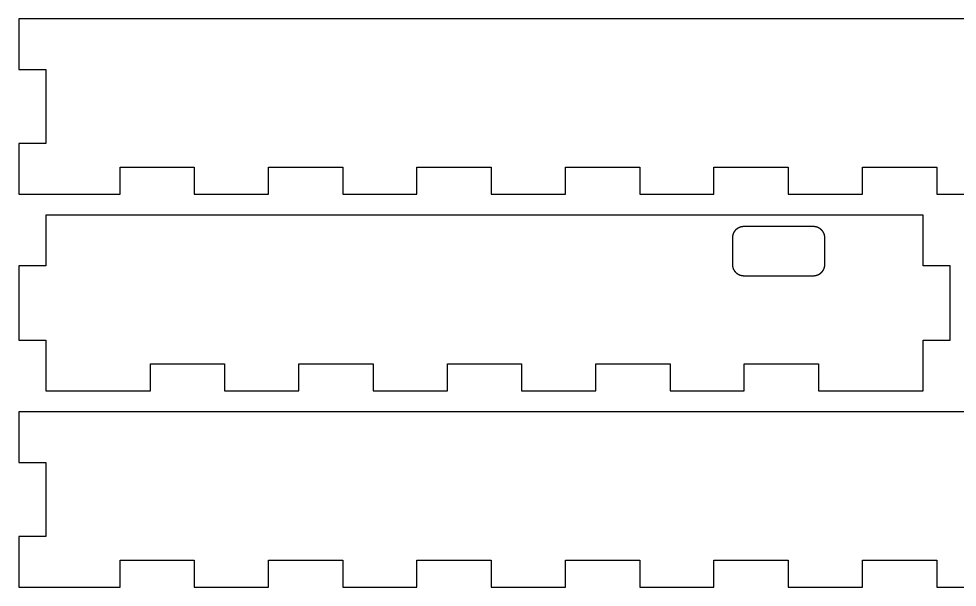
# Model space of a CAD drawing. Extents: x -49 to 229, y 25 to 250.
# Drawn here: x -49.4 to 89.6, y 165.8 to 250 of the extents above; entities that cross this region are included whole.
import ezdxf

# ---------------------------------------------------------------- set-up
doc = ezdxf.new("R2010")
doc.units = 0
doc.layers.add('Ebene_1', color=7, linetype='CONTINUOUS')

msp = doc.modelspace()

# ---------------------------------------------------------------- linework, layer by layer
at = {"layer": 'Ebene_1', "color": 1}
for points in [[(-49.431871, 250.015562), (-49.431871, 242.515577), (-45.431874, 242.515577), (-45.431874, 231.515551), (-49.431871, 231.515551)], [(211.568128, 231.515551), (207.568128, 231.515551), (207.568128, 242.515577), (211.568128, 242.515577), (211.568128, 250.015562), (-49.431871, 250.015562)], [(-49.431871, 231.515551), (-49.431871, 224.015566), (-34.431875, 224.015566), (-34.431875, 228.015563)], [(-34.431875, 228.015563), (-23.431876, 228.015563)], [(-23.431876, 228.015563), (-23.431876, 224.015566), (-12.431877, 224.015566), (-12.431877, 228.015563)], [(-12.431877, 228.015563), (-1.431877, 228.015563)], [(-1.431877, 228.015563), (-1.431877, 224.015566), (9.568122, 224.015566), (9.568122, 228.015563)], [(9.568122, 228.015563), (20.568132, 228.015563)], [(20.568132, 228.015563), (20.568132, 224.015566), (31.568131, 224.015566), (31.568131, 228.015563)], [(31.568131, 228.015563), (42.56813, 228.015563)], [(42.56813, 228.015563), (42.56813, 224.015566), (53.568129, 224.015566), (53.568129, 228.015563)], [(53.568129, 228.015563), (64.568128, 228.015563)], [(64.568128, 228.015563), (64.568128, 224.015566), (75.568127, 224.015566), (75.568127, 228.015563)], [(75.568127, 228.015563), (86.568127, 228.015563)], [(86.568127, 228.015563), (86.568127, 224.015566), (97.568126, 224.015566), (97.568126, 228.015563)], [(68.235833, 219.224131), (58.064432, 219.224131)], [(56.306834, 217.602923), (56.306834, 213.548025)], [(69.993433, 213.548025), (69.993433, 217.602923)], [(58.064432, 211.926843), (68.23583, 211.926843)], [(-49.431871, 191.765112), (-49.431871, 184.265127), (-45.431874, 184.265127), (-45.431874, 173.265101), (-49.431871, 173.265101)], [(211.568128, 173.265101), (207.568128, 173.265101), (207.568128, 184.265127), (211.568128, 184.265127), (211.568128, 191.765112), (-49.431871, 191.765112)], [(-49.431871, 173.265101), (-49.431871, 165.765116), (-34.431875, 165.765116), (-34.431875, 169.765114)], [(-34.431875, 169.765114), (-23.431876, 169.765114)], [(-23.431876, 169.765114), (-23.431876, 165.765116), (-12.431877, 165.765116), (-12.431877, 169.765114)], [(-12.431877, 169.765114), (-1.431877, 169.765114)], [(-1.431877, 169.765114), (-1.431877, 165.765116), (9.568122, 165.765116), (9.568122, 169.765114)], [(9.568122, 169.765114), (20.568132, 169.765114)], [(20.568132, 169.765114), (20.568132, 165.765116), (31.568131, 165.765116), (31.568131, 169.765114)], [(31.568131, 169.765114), (42.56813, 169.765114)], [(42.56813, 169.765114), (42.56813, 165.765116), (53.568129, 165.765116), (53.568129, 169.765114)], [(53.568129, 169.765114), (64.568128, 169.765114)], [(64.568128, 169.765114), (64.568128, 165.765116), (75.568127, 165.765116), (75.568127, 169.765114)], [(75.568127, 169.765114), (86.568127, 169.765114)], [(86.568127, 169.765114), (86.568127, 165.765116), (97.568126, 165.765116), (97.568126, 169.765114)]]:
    msp.add_lwpolyline(points, dxfattribs=at)
msp.add_lwpolyline([(-45.431871, 220.890345), (-45.431871, 213.390333), (-49.431871, 213.390333), (-49.431871, 202.390334), (-45.431871, 202.390334), (-45.431871, 194.890323), (-29.931871, 194.890323), (-29.931868, 198.89032), (-18.931866, 198.89032), (-18.931869, 194.890323), (-7.93187, 194.890323), (-7.931867, 198.89032), (3.068132, 198.89032), (3.068132, 194.890323), (14.068134, 194.890323), (14.068134, 198.89032), (25.068133, 198.89032), (25.068133, 194.890323), (36.068132, 194.890323), (36.068132, 198.89032), (47.068131, 198.89032), (47.068131, 194.890323), (58.068133, 194.890323), (58.068133, 198.89032), (69.068132, 198.89032), (69.068132, 194.890323), (80.068132, 194.890323), (84.568131, 194.890323), (84.568131, 202.390334), (88.568131, 202.390334), (88.568131, 213.390333), (84.568131, 213.390333), (84.568131, 220.890345)], close=True, dxfattribs=at)
for points, knots in [([(58.064432, 219.224131), (58.058728, 219.223954), (58.047301, 219.223599), (58.030236, 219.221898), (58.017172, 219.220411), (58.005552, 219.220339), (57.994158, 219.219659), (57.980244, 219.218108), (57.967693, 219.215925), (57.956295, 219.214958), (57.943583, 219.215646), (57.929813, 219.213029), (57.918409, 219.212418), (57.906798, 219.212218), (57.89388, 219.209865), (57.876822, 219.208973), (57.863778, 219.208102), (57.852322, 219.206343), (57.841044, 219.204872), (57.827126, 219.204244), (57.814692, 219.201914), (57.803416, 219.200594), (57.790809, 219.199953), (57.777133, 219.197493), (57.765847, 219.196141), (57.754376, 219.194881), (57.74158, 219.192672), (57.724772, 219.1904), (57.711972, 219.188251), (57.700603, 219.18642), (57.689461, 219.184525), (57.675879, 219.182061), (57.663557, 219.179678), (57.65246, 219.177551), (57.640111, 219.17529), (57.626623, 219.172323), (57.615592, 219.169934), (57.604418, 219.167469), (57.591907, 219.164519), (57.575587, 219.160533), (57.56317, 219.157135), (57.552136, 219.154244), (57.541369, 219.15134), (57.528184, 219.147806), (57.516283, 219.144227), (57.505547, 219.140973), (57.493662, 219.137257), (57.480626, 219.133101), (57.470002, 219.129632), (57.45919, 219.126061), (57.447024, 219.121939), (57.431185, 219.116394), (57.419112, 219.111993), (57.408424, 219.108028), (57.397951, 219.104073), (57.38514, 219.099242), (57.373649, 219.094481), (57.363284, 219.090334), (57.351716, 219.085885), (57.339157, 219.080526), (57.328869, 219.076089), (57.318467, 219.071466), (57.30671, 219.06639), (57.29148, 219.059501), (57.279876, 219.054097), (57.269618, 219.049242), (57.259559, 219.044462), (57.247223, 219.038745), (57.236188, 219.033183), (57.226249, 219.028167), (57.215228, 219.022488), (57.203128, 219.016188), (57.193277, 219.010953), (57.183256, 219.005576), (57.171983, 218.99945), (57.157341, 218.991292), (57.146151, 218.985044), (57.136288, 218.979436), (57.126649, 218.97389), (57.114837, 218.967119), (57.104295, 218.960601), (57.09476, 218.954782), (57.084129, 218.948359), (57.072642, 218.940964), (57.063205, 218.934973), (57.053645, 218.928887), (57.042986, 218.921918), (57.02916, 218.912708), (57.018651, 218.905567), (57.009332, 218.89923), (57.000209, 218.892913), (56.989125, 218.885108), (56.979206, 218.877796), (56.970275, 218.871266), (56.960288, 218.864061), (56.949542, 218.855807), (56.940706, 218.849109), (56.931764, 218.84232), (56.921859, 218.834517), (56.909003, 218.824273), (56.899173, 218.816399), (56.890559, 218.809248), (56.882094, 218.802191), (56.871704, 218.793642), (56.862559, 218.785537), (56.854261, 218.778305), (56.844982, 218.770363), (56.835154, 218.761264), (56.827039, 218.753965), (56.81876, 218.746556), (56.809641, 218.737954), (56.797794, 218.726662), (56.78878, 218.717989), (56.780853, 218.71024), (56.773112, 218.702574), (56.763603, 218.693222), (56.755331, 218.684351), (56.747766, 218.6765), (56.739221, 218.667946), (56.730291, 218.658086), (56.722928, 218.650059), (56.715478, 218.641839), (56.707195, 218.632514), (56.696441, 218.620335), (56.688292, 218.610958), (56.681148, 218.602554), (56.674146, 218.594263), (56.66553, 218.584178), (56.658037, 218.574735), (56.651237, 218.566268), (56.643618, 218.556893), (56.635613, 218.546285), (56.629014, 218.537644), (56.622355, 218.528847), (56.614911, 218.518926), (56.605303, 218.505897), (56.598033, 218.495868), (56.591687, 218.48689), (56.58548, 218.478058), (56.577865, 218.467261), (56.571191, 218.457272), (56.565159, 218.448303), (56.558446, 218.438387), (56.551342, 218.427299), (56.545523, 218.418226), (56.539659, 218.409011), (56.533188, 218.398598), (56.524835, 218.384983), (56.518561, 218.374485), (56.513028, 218.36515), (56.507646, 218.355928), (56.501096, 218.344644), (56.495452, 218.334224), (56.49029, 218.324916), (56.48441, 218.314665), (56.478447, 218.303092), (56.473524, 218.293625), (56.468603, 218.283992), (56.463106, 218.273168), (56.456121, 218.258959), (56.450857, 218.248031), (56.446254, 218.238302), (56.44178, 218.228702), (56.436293, 218.21698), (56.43169, 218.206152), (56.427492, 218.196451), (56.422766, 218.18572), (56.417989, 218.173732), (56.414066, 218.16393), (56.410153, 218.153954), (56.405741, 218.142758), (56.40026, 218.128046), (56.396182, 218.116736), (56.392687, 218.106666), (56.389306, 218.096774), (56.385145, 218.084665), (56.381741, 218.073526), (56.378617, 218.063523), (56.375031, 218.052468), (56.371721, 218.040114), (56.36892, 218.030017), (56.366115, 218.01969), (56.363071, 218.008033), (56.359243, 217.992772), (56.356493, 217.981066), (56.354149, 217.970651), (56.351905, 217.960423), (56.349137, 217.947885), (56.347015, 217.9364), (56.345016, 217.926099), (56.342672, 217.914697), (56.340633, 217.902065), (56.338859, 217.891731), (56.33706, 217.881201), (56.335334, 217.869259), (56.33295, 217.853665), (56.331171, 217.841727), (56.329747, 217.831123), (56.328353, 217.820724), (56.326564, 217.808029), (56.325246, 217.796448), (56.324011, 217.786014), (56.32259, 217.774432), (56.321352, 217.761658), (56.320226, 217.751227), (56.31905, 217.74055), (56.31792, 217.728489), (56.316374, 217.712759), (56.315333, 217.700721), (56.314277, 217.690035), (56.313307, 217.679534), (56.31226, 217.666673), (56.311285, 217.654995), (56.310387, 217.6445), (56.309805, 217.637922), (56.309464, 217.634065)], [0, 0, 0, 0, 0.017112, 0.034284, 0.051448, 0.056492, 0.069132, 0.085672, 0.098466, 0.107333, 0.119935, 0.136485, 0.149131, 0.154176, 0.171299, 0.188346, 0.205407, 0.210472, 0.223112, 0.239515, 0.252183, 0.261006, 0.273563, 0.290008, 0.302624, 0.307663, 0.324626, 0.341557, 0.358546, 0.363558, 0.376104, 0.392451, 0.404967, 0.413756, 0.426349, 0.442624, 0.455181, 0.460214, 0.47695, 0.493743, 0.51061, 0.515568, 0.527961, 0.544067, 0.556515, 0.56524, 0.577723, 0.593872, 0.606287, 0.611251, 0.62803, 0.644824, 0.661594, 0.666578, 0.679026, 0.695176, 0.707652, 0.716335, 0.72867, 0.74483, 0.757292, 0.762284, 0.778978, 0.795707, 0.812429, 0.81738, 0.829755, 0.845838, 0.858166, 0.866825, 0.879237, 0.89536, 0.90775, 0.912703, 0.929478, 0.946238, 0.962988, 0.967925, 0.980276, 0.996349, 1.008768, 1.017456, 1.02986, 1.046028, 1.058437, 1.063395, 1.080026, 1.09664, 1.113234, 1.118142, 1.130448, 1.146524, 1.15881, 1.167415, 1.179714, 1.195751, 1.208062, 1.21298, 1.22943, 1.245888, 1.262295, 1.267212, 1.279475, 1.295359, 1.30757, 1.316132, 1.328383, 1.344206, 1.356305, 1.361127, 1.377536, 1.393908, 1.410228, 1.415064, 1.427163, 1.442913, 1.455066, 1.463546, 1.475622, 1.491332, 1.503446, 1.508299, 1.524612, 1.540864, 1.557042, 1.56188, 1.573953, 1.589598, 1.601669, 1.610115, 1.622176, 1.63791, 1.649977, 1.654795, 1.671009, 1.687186, 1.703362, 1.708167, 1.720169, 1.735748, 1.7478, 1.756207, 1.768176, 1.783721, 1.79571, 1.800512, 1.81649, 1.832487, 1.848432, 1.853178, 1.865042, 1.880467, 1.892314, 1.900592, 1.912397, 1.927762, 1.939642, 1.944409, 1.960212, 1.976063, 1.991907, 1.9966, 2.008353, 2.023679, 2.035424, 2.043646, 2.055391, 2.0706, 2.082353, 2.087067, 2.102748, 2.118454, 2.134165, 2.138814, 2.150433, 2.165524, 2.177222, 2.185373, 2.196964, 2.212082, 2.223733, 2.228399, 2.244187, 2.259874, 2.275599, 2.28026, 2.291901, 2.307012, 2.318774, 2.326936, 2.338494, 2.35369, 2.365316, 2.369951, 2.385736, 2.40151, 2.417279, 2.421945, 2.433607, 2.448755, 2.460403, 2.468574, 2.480274, 2.495408, 2.507075, 2.511749, 2.527632, 2.543416, 2.559164, 2.563881, 2.575629, 2.590801, 2.602592, 2.610784, 2.622402, 2.622402, 2.622402, 2.622402]), ([(69.993433, 217.602923), (69.992991, 217.608153), (69.992105, 217.618639), (69.990787, 217.634374), (69.989745, 217.646442), (69.988849, 217.657154), (69.987962, 217.667659), (69.986815, 217.680511), (69.985873, 217.692195), (69.984902, 217.70269), (69.9837, 217.714299), (69.982429, 217.727094), (69.981402, 217.737598), (69.980394, 217.748284), (69.979102, 217.760284), (69.977391, 217.77595), (69.97596, 217.787938), (69.974694, 217.798563), (69.973423, 217.80897), (69.971902, 217.821701), (69.970299, 217.83325), (69.968868, 217.843647), (69.967309, 217.855218), (69.965273, 217.867908), (69.963643, 217.878306), (69.961944, 217.888879), (69.960052, 217.900776), (69.957217, 217.916235), (69.954915, 217.928044), (69.952889, 217.938548), (69.950832, 217.94885), (69.948352, 217.961435), (69.945697, 217.972775), (69.943358, 217.983005), (69.940841, 217.994355), (69.937571, 218.006722), (69.934973, 218.016856), (69.932306, 218.027191), (69.929025, 218.038772), (69.924672, 218.053875), (69.921231, 218.065422), (69.918018, 218.075612), (69.914821, 218.085579), (69.910982, 218.097786), (69.906975, 218.1087), (69.903476, 218.118569), (69.899704, 218.129543), (69.895052, 218.141434), (69.891329, 218.1512), (69.887483, 218.161219), (69.882952, 218.172479), (69.876864, 218.187138), (69.872103, 218.198311), (69.867805, 218.20819), (69.863539, 218.217857), (69.858386, 218.229694), (69.853264, 218.24025), (69.848736, 218.249786), (69.843748, 218.260421), (69.837936, 218.271966), (69.833141, 218.281391), (69.82815, 218.290988), (69.822571, 218.301876), (69.815056, 218.315996), (69.80922, 218.326748), (69.80397, 218.336242), (69.798769, 218.345527), (69.792342, 218.356835), (69.786316, 218.367008), (69.780884, 218.376172), (69.774827, 218.386368), (69.767988, 218.397479), (69.762324, 218.406529), (69.756457, 218.415741), (69.749883, 218.42621), (69.74102, 218.439766), (69.73413, 218.450075), (69.728006, 218.459219), (69.721959, 218.468131), (69.714517, 218.479006), (69.707542, 218.488756), (69.701274, 218.497571), (69.694396, 218.507404), (69.686425, 218.517923), (69.679963, 218.526568), (69.673323, 218.535393), (69.665705, 218.545267), (69.655733, 218.558113), (69.647904, 218.56777), (69.640984, 218.576345), (69.634133, 218.584739), (69.625705, 218.594956), (69.617929, 218.604133), (69.610901, 218.612336), (69.603037, 218.621396), (69.594275, 218.631292), (69.587065, 218.639394), (69.579681, 218.647677), (69.571198, 218.656888), (69.560035, 218.668826), (69.551375, 218.677852), (69.543671, 218.685873), (69.536036, 218.693724), (69.526766, 218.703338), (69.518024, 218.711717), (69.510258, 218.719306), (69.50165, 218.727818), (69.491925, 218.736946), (69.48395, 218.74443), (69.475805, 218.752024), (69.466474, 218.760447), (69.454176, 218.771374), (69.444751, 218.779755), (69.436267, 218.78708), (69.427918, 218.794248), (69.417656, 218.802945), (69.408265, 218.810757), (69.399796, 218.817722), (69.390358, 218.82543), (69.379812, 218.833735), (69.371125, 218.840503), (69.362226, 218.847356), (69.352133, 218.855052), (69.33886, 218.865031), (69.32856, 218.872501), (69.319442, 218.879143), (69.310451, 218.885592), (69.299477, 218.893481), (69.289245, 218.900285), (69.280112, 218.906547), (69.270049, 218.913655), (69.258715, 218.921067), (69.249475, 218.927143), (69.239999, 218.933317), (69.229165, 218.940141), (69.215, 218.949071), (69.204055, 218.955741), (69.194335, 218.961645), (69.184742, 218.967389), (69.173042, 218.974404), (69.162218, 218.980435), (69.152549, 218.985989), (69.141866, 218.992343), (69.129841, 218.998858), (69.120041, 219.004236), (69.110047, 219.009662), (69.098723, 219.015656), (69.083864, 219.023367), (69.072534, 219.029344), (69.062333, 219.034351), (69.05233, 219.039283), (69.040153, 219.045403), (69.028923, 219.050643), (69.018823, 219.055405), (69.007634, 219.060741), (68.995168, 219.066221), (68.984998, 219.070713), (68.974564, 219.075238), (68.962805, 219.080441), (68.94727, 219.086887), (68.935366, 219.091759), (68.924804, 219.096039), (68.914424, 219.100149), (68.901673, 219.104999), (68.890032, 219.109299), (68.87953, 219.113171), (68.867883, 219.117534), (68.854938, 219.121935), (68.844367, 219.125538), (68.833577, 219.129155), (68.821375, 219.133129), (68.805383, 219.138188), (68.793054, 219.141814), (68.782146, 219.145197), (68.771387, 219.148398), (68.758248, 219.152263), (68.746196, 219.155318), (68.735393, 219.158218), (68.723444, 219.161694), (68.710083, 219.164691), (68.699185, 219.167255), (68.688021, 219.169801), (68.67537, 219.172564), (68.65879, 219.176027), (68.646108, 219.178772), (68.634781, 219.180902), (68.623643, 219.182993), (68.610089, 219.185757), (68.597663, 219.187587), (68.586531, 219.189446), (68.57417, 219.191701), (68.560479, 219.19364), (68.549277, 219.19521), (68.537839, 219.196653), (68.524976, 219.198685), (68.508056, 219.200751), (68.495066, 219.202162), (68.483603, 219.203899), (68.472359, 219.20543), (68.458461, 219.206311), (68.446005, 219.208602), (68.434654, 219.209769), (68.422006, 219.209919), (68.408294, 219.21224), (68.396957, 219.212909), (68.385359, 219.213104), (68.372412, 219.215446), (68.355297, 219.216287), (68.342168, 219.216687), (68.330658, 219.218421), (68.319295, 219.219502), (68.305368, 219.220127), (68.292693, 219.21985), (68.281259, 219.220767), (68.274118, 219.221934), (68.269903, 219.222623)], [0, 0, 0, 0, 0.015745, 0.031572, 0.04737, 0.052082, 0.063821, 0.078998, 0.090789, 0.098986, 0.110618, 0.125801, 0.137559, 0.142282, 0.158001, 0.173766, 0.189561, 0.194219, 0.205866, 0.221013, 0.232681, 0.240845, 0.252501, 0.267705, 0.279399, 0.284077, 0.299831, 0.315536, 0.331226, 0.335925, 0.347628, 0.362743, 0.374401, 0.382563, 0.394226, 0.409276, 0.420932, 0.425612, 0.441296, 0.45704, 0.472766, 0.47744, 0.489093, 0.504169, 0.515821, 0.523966, 0.535584, 0.550628, 0.562267, 0.566939, 0.582821, 0.598679, 0.614558, 0.619256, 0.630998, 0.646258, 0.65798, 0.666191, 0.677928, 0.693221, 0.704961, 0.709652, 0.725674, 0.741662, 0.757637, 0.762374, 0.774207, 0.789566, 0.801392, 0.809678, 0.821525, 0.83697, 0.848819, 0.853551, 0.869737, 0.885904, 0.902136, 0.906937, 0.918918, 0.934449, 0.946467, 0.95488, 0.966898, 0.982463, 0.994468, 0.999277, 1.015596, 1.031882, 1.048063, 1.052888, 1.064937, 1.080569, 1.092621, 1.101023, 1.112975, 1.12861, 1.140676, 1.145512, 1.161898, 1.178241, 1.194543, 1.199424, 1.211605, 1.227399, 1.239483, 1.247928, 1.259974, 1.275799, 1.287938, 1.292786, 1.309206, 1.325647, 1.342141, 1.34704, 1.359274, 1.375153, 1.387393, 1.395921, 1.408048, 1.42395, 1.436189, 1.441086, 1.457645, 1.474266, 1.490901, 1.495816, 1.508108, 1.524097, 1.536354, 1.544967, 1.557319, 1.57331, 1.585589, 1.590496, 1.607242, 1.624, 1.640727, 1.645695, 1.658117, 1.674271, 1.686615, 1.695288, 1.707722, 1.723903, 1.736308, 1.741261, 1.758017, 1.774745, 1.791485, 1.796442, 1.808834, 1.824943, 1.837325, 1.84601, 1.858443, 1.87451, 1.886859, 1.891795, 1.908629, 1.925432, 1.942252, 1.947215, 1.959621, 1.975743, 1.988143, 1.996849, 2.009324, 2.025452, 2.037863, 2.042828, 2.059591, 2.076362, 2.093145, 2.098143, 2.110624, 2.126821, 2.139222, 2.147922, 2.160378, 2.176542, 2.188986, 2.193967, 2.210893, 2.227832, 2.244781, 2.249817, 2.262408, 2.27878, 2.291303, 2.300081, 2.312638, 2.328995, 2.341555, 2.346574, 2.363581, 2.380615, 2.397708, 2.402771, 2.415394, 2.431744, 2.444486, 2.453346, 2.465949, 2.482365, 2.494956, 2.49999, 2.517141, 2.534252, 2.551381, 2.556471, 2.569156, 2.585606, 2.598267, 2.60716, 2.619969, 2.619969, 2.619969, 2.619969]), ([(56.306834, 213.548025), (56.307273, 213.542757), (56.30815, 213.532247), (56.309475, 213.516489), (56.310404, 213.504446), (56.311316, 213.493773), (56.312228, 213.483271), (56.313243, 213.470442), (56.314499, 213.458809), (56.315469, 213.44834), (56.316375, 213.436639), (56.317742, 213.423805), (56.318754, 213.413308), (56.319777, 213.402669), (56.321056, 213.390688), (56.322772, 213.375013), (56.3242, 213.363015), (56.325468, 213.352376), (56.32674, 213.341943), (56.328256, 213.329186), (56.32986, 213.317617), (56.33132, 213.307218), (56.332992, 213.29567), (56.334963, 213.282997), (56.336567, 213.272635), (56.338184, 213.262072), (56.340297, 213.250209), (56.343001, 213.234693), (56.345221, 213.222862), (56.34728, 213.212393), (56.349343, 213.202127), (56.351802, 213.189552), (56.354465, 213.1782), (56.356802, 213.167969), (56.359336, 213.156573), (56.362591, 213.14415), (56.365241, 213.133984), (56.368, 213.123696), (56.371139, 213.112116), (56.375506, 213.097051), (56.379065, 213.085562), (56.38221, 213.075358), (56.385381, 213.065382), (56.389322, 213.053215), (56.393214, 213.042268), (56.396683, 213.0324), (56.400481, 213.021395), (56.405099, 213.009455), (56.408881, 212.999689), (56.412836, 212.989734), (56.417275, 212.97845), (56.423315, 212.963785), (56.428061, 212.952621), (56.432362, 212.942756), (56.436649, 212.933082), (56.441891, 212.921269), (56.447004, 212.910696), (56.451508, 212.901139), (56.456366, 212.890425), (56.462284, 212.878924), (56.46704, 212.869485), (56.471958, 212.859868), (56.477568, 212.849021), (56.485087, 212.83493), (56.490903, 212.824181), (56.496201, 212.814705), (56.501434, 212.805411), (56.507753, 212.794007), (56.513894, 212.783877), (56.519324, 212.774713), (56.52528, 212.76447), (56.532187, 212.753429), (56.537833, 212.744396), (56.543684, 212.735189), (56.55027, 212.724717), (56.559132, 212.71117), (56.566017, 212.700877), (56.572136, 212.691753), (56.578207, 212.682832), (56.585728, 212.671989), (56.592697, 212.662216), (56.598975, 212.653402), (56.605874, 212.643577), (56.613842, 212.633051), (56.620303, 212.624406), (56.626928, 212.615607), (56.634479, 212.605734), (56.644515, 212.59293), (56.652225, 212.583131), (56.659188, 212.574526), (56.666039, 212.566132), (56.674455, 212.555882), (56.682325, 212.546738), (56.689362, 212.538455), (56.697035, 212.529167), (56.705961, 212.519406), (56.713188, 212.511377), (56.720642, 212.503219), (56.729041, 212.493961), (56.740214, 212.482006), (56.74885, 212.472953), (56.756581, 212.46499), (56.764208, 212.457165), (56.773366, 212.447446), (56.782149, 212.43907), (56.789934, 212.431474), (56.798595, 212.423013), (56.808254, 212.413826), (56.816217, 212.406356), (56.824369, 212.398756), (56.833747, 212.390362), (56.846041, 212.379385), (56.855509, 212.371035), (56.863964, 212.363678), (56.872289, 212.356524), (56.882438, 212.347781), (56.891942, 212.340168), (56.900443, 212.3332), (56.909831, 212.325336), (56.92044, 212.317049), (56.929078, 212.310264), (56.937964, 212.303363), (56.948036, 212.295597), (56.961374, 212.28568), (56.971611, 212.278168), (56.980718, 212.271542), (56.989698, 212.265078), (57.000748, 212.257241), (57.010873, 212.250222), (57.020006, 212.24396), (57.030181, 212.237061), (57.041463, 212.229597), (57.050746, 212.223536), (57.060245, 212.217395), (57.071024, 212.210515), (57.08518, 212.201599), (57.096093, 212.194853), (57.105845, 212.188966), (57.115441, 212.183227), (57.127124, 212.176191), (57.137948, 212.170164), (57.147647, 212.164606), (57.158373, 212.158297), (57.17038, 212.151726), (57.180188, 212.146361), (57.190195, 212.140965), (57.201485, 212.134932), (57.216343, 212.127217), (57.227706, 212.121284), (57.237897, 212.116246), (57.247897, 212.111305), (57.260097, 212.105214), (57.271329, 212.099965), (57.281397, 212.095208), (57.292553, 212.089829), (57.305045, 212.08439), (57.315245, 212.079896), (57.325666, 212.07537), (57.337461, 212.070324), (57.352922, 212.063784), (57.364768, 212.058785), (57.375397, 212.054649), (57.385816, 212.050553), (57.398449, 212.045253), (57.41018, 212.041064), (57.420677, 212.037175), (57.432293, 212.03279), (57.445221, 212.028406), (57.455792, 212.024802), (57.466603, 212.021175), (57.478843, 212.017216), (57.494872, 212.012172), (57.507175, 212.008479), (57.518089, 212.005234), (57.52883, 212.002088), (57.541898, 211.998047), (57.553965, 211.995018), (57.564795, 211.992187), (57.576821, 211.988998), (57.590136, 211.985898), (57.601005, 211.983351), (57.612147, 211.980795), (57.624799, 211.977992), (57.641385, 211.974394), (57.654126, 211.971845), (57.665437, 211.969711), (57.676531, 211.96765), (57.690117, 211.965233), (57.702478, 211.963073), (57.713612, 211.961223), (57.726011, 211.959248), (57.739676, 211.95721), (57.750882, 211.955661), (57.762342, 211.954211), (57.775229, 211.952189), (57.792149, 211.950126), (57.805113, 211.948692), (57.816563, 211.946984), (57.827839, 211.945491), (57.841761, 211.944881), (57.854194, 211.942521), (57.865512, 211.941365), (57.878171, 211.941221), (57.891889, 211.93885), (57.903224, 211.938071), (57.914815, 211.937692), (57.927759, 211.935386), (57.944896, 211.934817), (57.957936, 211.933543), (57.969558, 211.933429), (57.981002, 211.932965), (57.9948, 211.930386), (58.007522, 211.931074), (58.018916, 211.930083), (58.026044, 211.928928), (58.030253, 211.928246)], [0, 0, 0, 0, 0.015858, 0.031639, 0.047441, 0.052094, 0.063775, 0.079068, 0.090697, 0.098874, 0.110609, 0.125902, 0.13759, 0.142247, 0.157967, 0.173738, 0.189552, 0.194213, 0.205881, 0.221083, 0.232752, 0.240919, 0.252585, 0.267759, 0.279395, 0.284041, 0.299818, 0.31554, 0.331292, 0.335929, 0.347548, 0.362705, 0.374363, 0.382526, 0.394188, 0.409386, 0.421046, 0.425704, 0.441342, 0.457037, 0.472757, 0.477425, 0.48907, 0.504161, 0.515788, 0.523924, 0.535541, 0.55071, 0.562325, 0.566959, 0.582847, 0.598702, 0.614538, 0.619237, 0.63099, 0.646281, 0.658004, 0.666221, 0.677978, 0.693288, 0.705012, 0.709689, 0.725693, 0.741647, 0.757604, 0.762355, 0.774217, 0.789602, 0.801464, 0.809749, 0.82156, 0.837007, 0.848814, 0.853519, 0.869734, 0.885924, 0.902082, 0.906885, 0.918881, 0.934455, 0.946473, 0.95489, 0.966919, 0.982484, 0.994489, 0.999299, 1.015528, 1.031774, 1.048106, 1.052932, 1.064981, 1.080612, 1.092717, 1.101171, 1.113219, 1.128852, 1.140842, 1.14563, 1.162002, 1.178343, 1.194717, 1.199536, 1.21164, 1.227499, 1.239585, 1.248045, 1.260131, 1.275907, 1.288035, 1.292885, 1.309344, 1.32579, 1.342331, 1.347213, 1.359414, 1.375263, 1.387393, 1.395942, 1.408239, 1.424129, 1.436323, 1.441194, 1.45788, 1.474476, 1.491056, 1.495971, 1.508263, 1.524252, 1.536609, 1.545222, 1.557474, 1.573487, 1.585805, 1.590733, 1.60742, 1.624169, 1.640923, 1.645906, 1.658344, 1.674467, 1.686815, 1.695509, 1.708002, 1.724142, 1.736569, 1.741542, 1.758248, 1.774972, 1.791766, 1.796703, 1.809075, 1.825229, 1.837607, 1.846268, 1.858635, 1.874758, 1.887134, 1.892078, 1.908841, 1.925622, 1.94244, 1.947407, 1.959838, 1.976027, 1.988494, 1.9972, 2.009611, 2.025739, 2.03815, 2.043115, 2.059947, 2.076742, 2.093527, 2.098482, 2.110899, 2.127106, 2.139508, 2.148215, 2.16069, 2.176828, 2.189225, 2.19418, 2.211124, 2.228101, 2.245094, 2.250102, 2.262631, 2.278947, 2.291499, 2.300277, 2.312807, 2.329164, 2.341724, 2.346743, 2.363819, 2.380851, 2.397875, 2.402939, 2.415581, 2.431986, 2.444654, 2.453488, 2.466088, 2.48256, 2.495138, 2.500152, 2.517337, 2.534429, 2.55154, 2.556606, 2.569289, 2.585864, 2.59847, 2.607337, 2.620127, 2.620127, 2.620127, 2.620127]), ([(68.235833, 211.926843), (68.241512, 211.92702), (68.252906, 211.927376), (68.269936, 211.929081), (68.282997, 211.930554), (68.294626, 211.930651), (68.306036, 211.931121), (68.319821, 211.9337), (68.332545, 211.933016), (68.343977, 211.933983), (68.356535, 211.936154), (68.370447, 211.937756), (68.381836, 211.938574), (68.393455, 211.938742), (68.406349, 211.94116), (68.423364, 211.942179), (68.436394, 211.942871), (68.447837, 211.944622), (68.459116, 211.946044), (68.473046, 211.94642), (68.485471, 211.948803), (68.496748, 211.950113), (68.509355, 211.950758), (68.523031, 211.953217), (68.534316, 211.954569), (68.545795, 211.95583), (68.558607, 211.958032), (68.575411, 211.960327), (68.58822, 211.9624), (68.599554, 211.964387), (68.610685, 211.96634), (68.624317, 211.968626), (68.636652, 211.971031), (68.647751, 211.973152), (68.660091, 211.975426), (68.673568, 211.978429), (68.684594, 211.980926), (68.695748, 211.983586), (68.708305, 211.986406), (68.724598, 211.99041), (68.737036, 211.993563), (68.748039, 211.996488), (68.758853, 211.999436), (68.772031, 212.003193), (68.783973, 212.006747), (68.794703, 212.009931), (68.806643, 212.013383), (68.819633, 212.017626), (68.830263, 212.021077), (68.841067, 212.024647), (68.853219, 212.028768), (68.869049, 212.034334), (68.881134, 212.038699), (68.891812, 212.042689), (68.902287, 212.046636), (68.915045, 212.051504), (68.926591, 212.056048), (68.936954, 212.060201), (68.948502, 212.06484), (68.961043, 212.07031), (68.971313, 212.074711), (68.981741, 212.079213), (68.993476, 212.084318), (69.008708, 212.091205), (69.0203, 212.096622), (69.030579, 212.101479), (69.04066, 212.1063), (69.05291, 212.112267), (69.063988, 212.11779), (69.073954, 212.122819), (69.085015, 212.128451), (69.097102, 212.134806), (69.106958, 212.140028), (69.116996, 212.145378), (69.128241, 212.151541), (69.142869, 212.159665), (69.154023, 212.165942), (69.163884, 212.17154), (69.173551, 212.177095), (69.185414, 212.183837), (69.195969, 212.190374), (69.205504, 212.196192), (69.216128, 212.202611), (69.227591, 212.210004), (69.236994, 212.215998), (69.246517, 212.222104), (69.257185, 212.229048), (69.270996, 212.23829), (69.281548, 212.245396), (69.290813, 212.251856), (69.299907, 212.258215), (69.311076, 212.265882), (69.320961, 212.273217), (69.32993, 212.279739), (69.339931, 212.286918), (69.350742, 212.295067), (69.359518, 212.301804), (69.368361, 212.308731), (69.378333, 212.316472), (69.391204, 212.326748), (69.401044, 212.334624), (69.409688, 212.341703), (69.418149, 212.348723), (69.428423, 212.357417), (69.437651, 212.365475), (69.44595, 212.372706), (69.455146, 212.38071), (69.46513, 212.389633), (69.473238, 212.39698), (69.481457, 212.404481), (69.490566, 212.413078), (69.50238, 212.424361), (69.511393, 212.433016), (69.519312, 212.440762), (69.527069, 212.448414), (69.536485, 212.457818), (69.544943, 212.466474), (69.55251, 212.474324), (69.560868, 212.483104), (69.569922, 212.492888), (69.577265, 212.500934), (69.584649, 212.509159), (69.593091, 212.518295), (69.603824, 212.530535), (69.611944, 212.54001), (69.619081, 212.548476), (69.62604, 212.556773), (69.634633, 212.566856), (69.642124, 212.576293), (69.648928, 212.584756), (69.656491, 212.59412), (69.664603, 212.604579), (69.671218, 212.613148), (69.67793, 212.621885), (69.685291, 212.631859), (69.69491, 212.64488), (69.70223, 212.654885), (69.70858, 212.663873), (69.714782, 212.672708), (69.722416, 212.683474), (69.728994, 212.693491), (69.734993, 212.702415), (69.741752, 212.712269), (69.748866, 212.723353), (69.754687, 212.732467), (69.760502, 212.741741), (69.767075, 212.752098), (69.775404, 212.765759), (69.781738, 212.77624), (69.787221, 212.785608), (69.792568, 212.7948), (69.799118, 212.806053), (69.804839, 212.816426), (69.810005, 212.825757), (69.815762, 212.836082), (69.82177, 212.847616), (69.826689, 212.857059), (69.831623, 212.866679), (69.837196, 212.877486), (69.844209, 212.891735), (69.849451, 212.90271), (69.85406, 212.912448), (69.85851, 212.922011), (69.863956, 212.933706), (69.86855, 212.944504), (69.872751, 212.954205), (69.877466, 212.964958), (69.882336, 212.97694), (69.886275, 212.986777), (69.89019, 212.996769), (69.894515, 213.007997), (69.899985, 213.022699), (69.904051, 213.034009), (69.907571, 213.044074), (69.91097, 213.053979), (69.915238, 213.066065), (69.918526, 213.077243), (69.921625, 213.087243), (69.925194, 213.098296), (69.928581, 213.110606), (69.931373, 213.120672), (69.934135, 213.130951), (69.937231, 213.142579), (69.941009, 213.157853), (69.943775, 213.169588), (69.946119, 213.180018), (69.94837, 213.190279), (69.951094, 213.202801), (69.953268, 213.214242), (69.955269, 213.224543), (69.957556, 213.236017), (69.959701, 213.24869), (69.961447, 213.25903), (69.96318, 213.269559), (69.964959, 213.281467), (69.967388, 213.29702), (69.969094, 213.308943), (69.970523, 213.319545), (69.971916, 213.32998), (69.973698, 213.342709), (69.975022, 213.354315), (69.976256, 213.364748), (69.977677, 213.37633), (69.978915, 213.389105), (69.980042, 213.399536), (69.98121, 213.410172), (69.982369, 213.422208), (69.983881, 213.437944), (69.985099, 213.449989), (69.985999, 213.460669), (69.986918, 213.471166), (69.98813, 213.483967), (69.989092, 213.495626), (69.989979, 213.506129), (69.990531, 213.512775), (69.990856, 213.516698)], [0, 0, 0, 0, 0.017039, 0.034186, 0.051345, 0.056407, 0.069064, 0.085569, 0.098231, 0.107124, 0.119932, 0.136448, 0.149113, 0.154176, 0.17128, 0.188282, 0.205306, 0.21037, 0.223003, 0.239392, 0.25206, 0.260884, 0.27344, 0.289885, 0.302501, 0.307541, 0.324525, 0.341478, 0.358423, 0.363445, 0.376, 0.392325, 0.40491, 0.413699, 0.426226, 0.442549, 0.455115, 0.460145, 0.476947, 0.493722, 0.510476, 0.51544, 0.527877, 0.544103, 0.556548, 0.565254, 0.577682, 0.593832, 0.606246, 0.611211, 0.627969, 0.644741, 0.661551, 0.666513, 0.678938, 0.695133, 0.707477, 0.716161, 0.728627, 0.744809, 0.757203, 0.762148, 0.778885, 0.795594, 0.812295, 0.817272, 0.829698, 0.845818, 0.85815, 0.866832, 0.879307, 0.895388, 0.907797, 0.912771, 0.929512, 0.946265, 0.962968, 0.967909, 0.980283, 0.996418, 1.008837, 1.017524, 1.029927, 1.046074, 1.058443, 1.063379, 1.080011, 1.096629, 1.113233, 1.118175, 1.130514, 1.146522, 1.158811, 1.167437, 1.179793, 1.19574, 1.20805, 1.212984, 1.229438, 1.245921, 1.262393, 1.267251, 1.279438, 1.295376, 1.307627, 1.316189, 1.3284, 1.344199, 1.356358, 1.361223, 1.377581, 1.393934, 1.410232, 1.415068, 1.427168, 1.442917, 1.454993, 1.463473, 1.475626, 1.49136, 1.503463, 1.508304, 1.52452, 1.540779, 1.557136, 1.561956, 1.573997, 1.589624, 1.601695, 1.610141, 1.622201, 1.637805, 1.649848, 1.654675, 1.670858, 1.687035, 1.703242, 1.708047, 1.720048, 1.735627, 1.747634, 1.755997, 1.767887, 1.783479, 1.795507, 1.800327, 1.816318, 1.832308, 1.848325, 1.853054, 1.864873, 1.880228, 1.892112, 1.900409, 1.912228, 1.927574, 1.939421, 1.944169, 1.96001, 1.975897, 1.99181, 1.996498, 2.008218, 2.023453, 2.035198, 2.043419, 2.055165, 2.070421, 2.082219, 2.086954, 2.102614, 2.118316, 2.134014, 2.138668, 2.150304, 2.165433, 2.177108, 2.185251, 2.196841, 2.211947, 2.223546, 2.228181, 2.243878, 2.259646, 2.275382, 2.280046, 2.291715, 2.306899, 2.318488, 2.326649, 2.33838, 2.353585, 2.365207, 2.369838, 2.385599, 2.401326, 2.417061, 2.421731, 2.43342, 2.448642, 2.46029, 2.468461, 2.480161, 2.495295, 2.506962, 2.511636, 2.527396, 2.543236, 2.559061, 2.563713, 2.57539, 2.590671, 2.602287, 2.610485, 2.622294, 2.622294, 2.622294, 2.622294])]:
    msp.add_open_spline(points, degree=3, knots=knots, dxfattribs=at)

doc.saveas('drawing.dxf')
